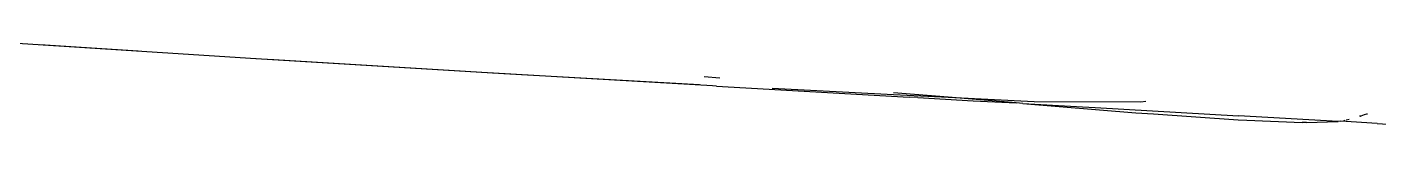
# Model space of a CAD drawing. Header units: millimetres. Extents: x -41292 to 298682, y -22072 to 33155.
# Drawn here: x 29625.5 to 29829.3, y 8524.2 to 8537.5 of the extents above; entities that cross this region are included whole.
import ezdxf

# ---------------------------------------------------------------- set-up
doc = ezdxf.new("R2010")
doc.units = ezdxf.units.MM

# ---------------------------------------------------------------- blocks, each defined once
blk = doc.blocks.new('AHSISHEUD')
for p, q in [((30287.42, 26183.26), (30250.66, 26185.64)), ((30254.86, 26185.47), (30269.66, 26184.5)), ((30287.46, 26183.26), (30287.42, 26183.26)), ((30323.09, 26181.09), (30287.46, 26183.26)), ((30289.18, 26183.23), (30290.11, 26183.17)), ((30290.11, 26183.17), (30324.77, 26181.08)), ((30323.24, 26181.09), (30323.09, 26181.09)), ((30356.22, 26179.17), (30323.24, 26181.09)), ((30324.77, 26181.08), (30354.3, 26179.42)), ((30355, 26180.59), (30357.35, 26180.39)), ((30356.83, 26179.14), (30356.22, 26179.17)), ((30356.83, 26179.14), (30385.87, 26177.49)), ((30365.23, 26178.84), (30383.51, 26177.87)), ((30383.51, 26177.87), (30391.78, 26177.46)), ((30391.78, 26177.46), (30383.54, 26178.15)), ((30387.2, 26177.42), (30385.87, 26177.49)), ((30387.2, 26177.42), (30395.53, 26176.94)), ((30402.02, 26176.6), (30391.78, 26177.46)), ((30391.78, 26177.46), (30404.73, 26176.81)), ((30395.53, 26176.94), (30402.02, 26176.6)), ((30403.02, 26176.52), (30402.02, 26176.6)), ((30403.02, 26176.52), (30420.06, 26175.13)), ((30403.02, 26176.52), (30412.03, 26176)), ((30404.73, 26176.81), (30420.79, 26176.78)), ((30420.79, 26176.78), (30421.58, 26176.89)), ((30412.03, 26176), (30413.91, 26175.91)), ((30413.91, 26175.91), (30435.55, 26174.67)), ((30420.06, 26175.13), (30422.73, 26174.94)), ((30422.73, 26174.94), (30435.49, 26174.05)), ((30450.56, 26173.78), (30435.55, 26174.67)), ((30453.93, 26174.61), (30453.77, 26174.61)), ((30453.93, 26174.61), (30453.99, 26174.62)), ((30454.47, 26174.79), (30453.99, 26174.62)), ((30454.81, 26174.92), (30454.47, 26174.79)), ((30454.84, 26174.92), (30454.81, 26174.92)), ((30454.97, 26174.91), (30454.84, 26174.92)), ((30435.49, 26174.05), (30436.81, 26173.99)), ((30436.81, 26173.99), (30445.14, 26173.63)), ((30445.79, 26173.64), (30445.14, 26173.63)), ((30445.79, 26173.64), (30450.56, 26173.78)), ((30450.94, 26173.83), (30450.56, 26173.78)), ((30450.94, 26173.83), (30451.37, 26173.92)), ((30456.43, 26173.48), (30450.94, 26173.83)), ((30451.37, 26173.92), (30451.6, 26173.98)), ((30451.77, 26174.03), (30452.21, 26174.14)), ((30456.43, 26173.48), (30478.27, 26172.24))]:
    blk.add_line(p, q)

msp = doc.modelspace()

# ---------------------------------------------------------------- block references
msp.add_blockref('AHSISHEUD', (-627.37, -17648.09))

doc.saveas('drawing.dxf')
